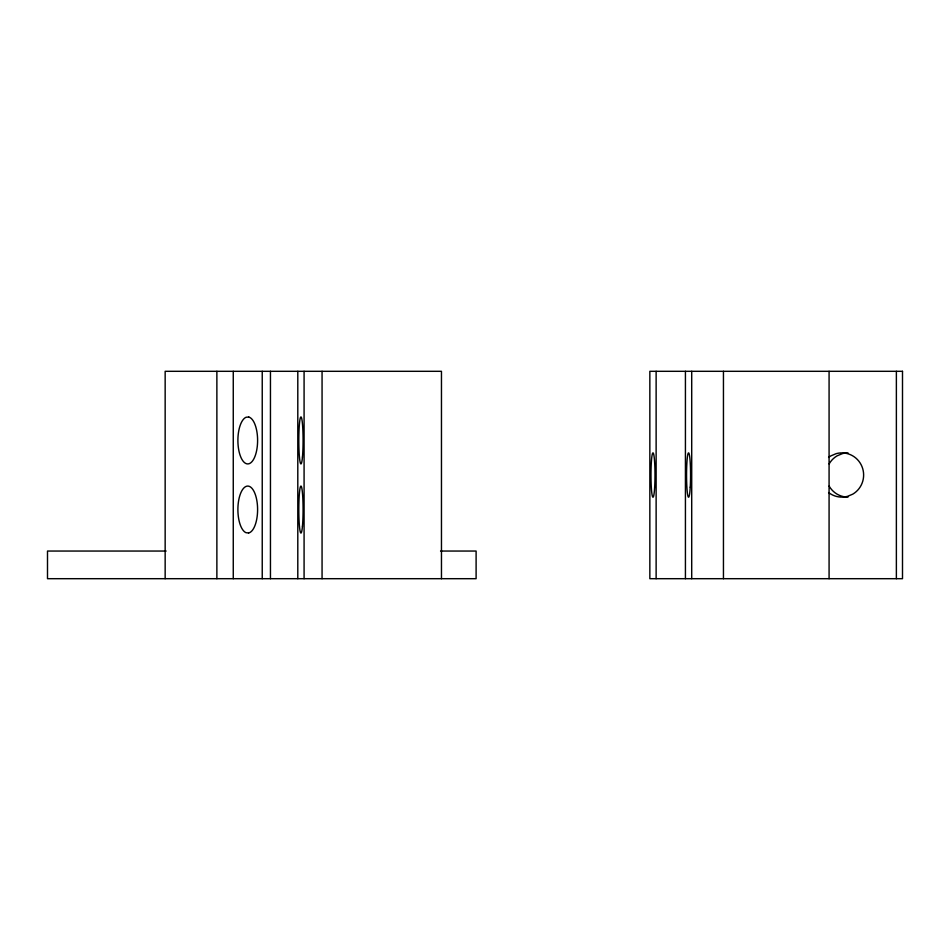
<?xml version="1.0" encoding="UTF-8"?>
<svg xmlns="http://www.w3.org/2000/svg" width="950" height="950" viewBox="0 0 950 950"><rect width="100%" height="100%" fill="white"/><g stroke="black" fill="none" stroke-linecap="round" stroke-linejoin="round"><path stroke-width="1.43" d="M166.143 551.048L47.5 551.048L47.5 578.692L476.104 578.692L476.104 551.048L440.551 551.048M896.373 371.308L896.373 578.692M829.077 371.308L829.077 578.692M723.449 371.308L723.449 578.692M691.707 371.308L691.707 578.692M685.425 371.308L685.425 578.692M656.129 371.308L656.129 578.692M441.465 578.692L441.465 371.308L165.158 371.308L165.158 578.692M322.062 371.308L322.062 578.692M304.083 371.308L304.083 578.692M297.801 371.308L297.801 578.692M270.453 371.308L270.453 578.692M262.236 371.308L262.236 578.692M233.261 371.308L233.261 578.692M216.873 371.308L216.873 578.692M848.006 497.123A22.123 21.802 -90 0 1 829.124 486.056M829.124 463.944A22.123 21.802 -90 0 1 837.104 455.846L842.353 453.637A22.123 21.802 -90 0 1 848.006 452.877M828.602 492.551A22.123 21.802 -90 0 0 847.507 496.363L852.768 494.154A22.123 21.802 -90 0 0 836.226 453.637L830.965 455.846A22.123 21.802 -90 0 0 828.602 457.449M248.757 417.05L246.181 417.228A23.501 9.856 90 0 0 239.59 453.613A23.501 9.856 90 0 0 256.203 452.497A23.501 9.856 90 0 0 248.757 417.05M902.5 371.308L649.847 371.308L649.847 578.692L902.5 578.692L902.5 371.308M248.567 532.986L245.991 532.689A23.501 9.856 -90 0 1 239.697 496.007A23.501 9.856 -90 0 1 256.298 497.895A23.501 9.856 -90 0 1 248.567 532.986M302.456 457.057A23.501 2.138 -90 0 0 301.494 417.727A23.501 2.138 -90 0 0 298.882 446.524A23.501 2.138 -90 0 0 302.456 457.057M302.456 526.181A23.501 2.138 -90 0 0 301.494 486.863A23.501 2.138 -90 0 0 298.882 515.66A23.501 2.138 -90 0 0 302.456 526.181M654.669 487.184A22.123 2.007 -90 0 0 653.101 452.912A22.123 2.007 -90 0 0 651.189 484.892A22.123 2.007 -90 0 0 654.669 487.184M690.246 487.184A22.123 2.007 -90 0 0 688.679 452.912A22.123 2.007 -90 0 0 686.767 484.892A22.123 2.007 -90 0 0 690.246 487.184"/></g></svg>
